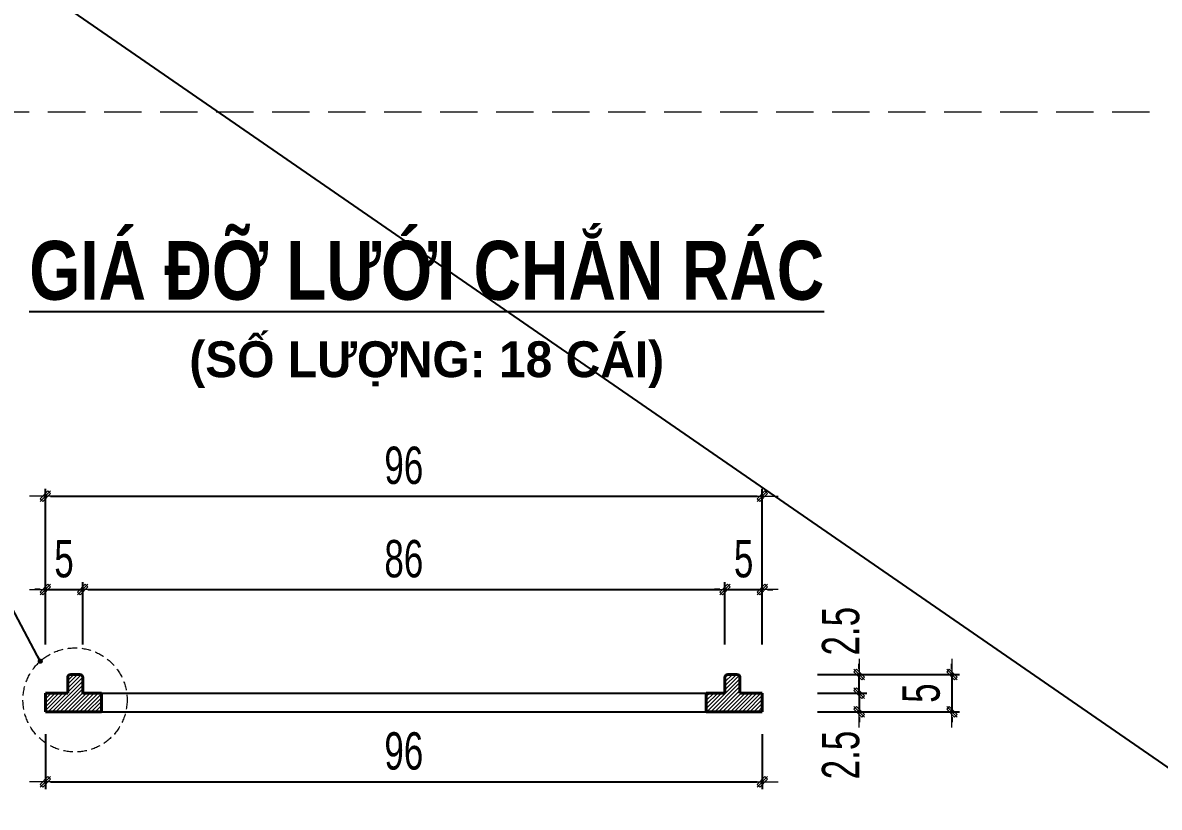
# Model space of a CAD drawing. Header units: inches. Extents: x 144032 to 217447, y 5454 to 57833.
# Drawn here: x 172647 to 174169, y 38653 to 39704 of the extents above; entities that cross this region are included whole.
import ezdxf
from ezdxf.enums import TextEntityAlignment as Align

# ---------------------------------------------------------------- set-up
doc = ezdxf.new("R2010")
doc.units = ezdxf.units.IN
doc.header["$MEASUREMENT"] = 0
doc.linetypes.add('HIDDEN', pattern=[0.375, 0.25, -0.125])
for name, color, linetype, lineweight in [('2 - Text2', 2, 'Continuous', 20), ('LC Dim', 8, 'Continuous', 18), ('LC Hatch', 252, 'Continuous', 9), ('LC MANH DUT', 35, 'HIDDEN', 5), ('LC Net dam2', 6, 'Continuous', 40), ('LC Net thay', 7, 'Continuous', 25), ('LC Text2', 7, 'Continuous', 25)]:
    doc.layers.add(name, color=color, linetype=linetype, lineweight=lineweight)
doc.layers.add('KCS_Plotter', color=11, linetype='Continuous', plot=False)
doc.styles.add('EG 1', font='')
doc.styles.add('HOATBIF', font='hoatbif.shx', dxfattribs={"width": 0.7})
doc.styles.add('LC 1', font='')
doc.styles.add('LC3', font='', dxfattribs={"width": 0.8})
doc.styles.get('EG 1').set_extended_font_data('.VnAvantH', bold=True)
doc.styles.get('LC 1').set_extended_font_data('.VnAvantH', bold=True)
doc.styles.get('LC3').set_extended_font_data('.VnArialH', bold=True)
doc.dimstyles.new('1-100(1-25)', dxfattribs={"dimscale": 25, "dimtxt": 2.5, "dimasz": 0.35, "dimexe": 0.5, "dimexo": 0, "dimgap": 0.8, "dimtad": 1, "dimdec": 0, "dimzin": 0, "dimdsep": 46, "dimtxsty": 'HOATBIF', "dimblk1": 'DOT', "dimblk2": 'DOT', "dimsah": 1, "dimcen": -1, "dimdle": 1, "dimclrd": 256, "dimclre": 256, "dimclrt": 4, "dimadec": 3, "dimazin": 2, "dimtfac": 0.3333333333333333, "dimtdec": 0, "dimtix": 1, "dimtmove": 2, "dimatfit": 3, "dimldrblk": 'DOT', "dimfxl": 1, "dimtvp": 0.8333333333333331, "dimtolj": 1, "dimtzin": 0, "dimarcsym": 0})

# ---------------------------------------------------------------- blocks, each defined once
blk = doc.blocks.new('DOT')
at = {"layer": 'LC Dim'}
blk.add_line((-3, 0), (3, 0), dxfattribs=at)
at = {"layer": 'LC Dim', "color": 4}
blk.add_line((-1, -1), (1, 1), dxfattribs=at)
blk.add_lwpolyline([(0.5, 1), (-1, -0.5), (-0.5, -1), (1, 0.5)], close=True, dxfattribs=at)
blk = doc.blocks.new('*D32')
at = {"layer": 'Defpoints', "color": 0, "transparency": 16777216}
for p in [(172677.5788743138, 38751.34190907891), (173637.5787343139, 38751.34190907891), (173637.5787343139, 38687.57756168913)]:
    blk.add_point(p, dxfattribs=at)
at = {"layer": 'LC Dim', "lineweight": -2, "transparency": 16777216}
for p, q in [((172677.5788743138, 38751.34190907891), (172677.5788743138, 38677.57756168913)), ((173637.5787343139, 38751.34190907891), (173637.5787343139, 38677.57756168913)), ((172684.5788743138, 38687.57756168913), (173630.5787343139, 38687.57756168913))]:
    blk.add_line(p, q, dxfattribs=at)
at = {"layer": 'LC Dim', "lineweight": -2, "transparency": 16777216, "xscale": 7, "yscale": 7, "zscale": 7, "rotation": 180}
blk.add_blockref('DOT', (172677.5788743138, 38687.57756168913), dxfattribs=at)
at = {"layer": 'LC Dim', "lineweight": -2, "transparency": 16777216, "xscale": 7, "yscale": 7, "zscale": 7}
blk.add_blockref('DOT', (173637.5787343139, 38687.57756168913), dxfattribs=at)
at = {"layer": 'LC Dim', "color": 4, "transparency": 16777216, "insert": (173157.5788043138, 38728.57756168913), "char_height": 50, "attachment_point": 5, "style": 'HOATBIF'}
blk.add_mtext('\\A1;96', dxfattribs=at)
blk = doc.blocks.new('_Dot')
at = {"color": 0, "linetype": 'ByBlock', "lineweight": -2}
blk.add_line((-0.5, 0), (-1, 0), dxfattribs=at)
at = {"color": 0, "linetype": 'ByBlock', "const_width": 0.5}
blk.add_lwpolyline([(-0.25, 0, 1), (0.25, 0, 1)], format="xyb", close=True, dxfattribs=at)
blk = doc.blocks.new('*D68')
at = {"layer": 'Defpoints', "color": 0, "transparency": 16777216}
for p in [(172727.5788660786, 38944.92015039359), (172677.5788743138, 38871.17924183325), (172727.5788660786, 38871.17924183325)]:
    blk.add_point(p, dxfattribs=at)
at = {"layer": 'LC Dim', "lineweight": -2, "transparency": 16777216}
for p, q in [((172670.5788743138, 38944.92015039359), (172663.5788743138, 38944.92015039359)), ((172677.5788743138, 38871.17924183325), (172677.5788743138, 38954.92015039359)), ((172677.5788743138, 38944.92015039359), (172727.5788660786, 38944.92015039359)), ((172727.5788660786, 38871.17924183325), (172727.5788660786, 38954.92015039359)), ((172734.5788660786, 38944.92015039359), (172741.5788660786, 38944.92015039359))]:
    blk.add_line(p, q, dxfattribs=at)
at = {"layer": 'LC Dim', "lineweight": -2, "transparency": 16777216, "xscale": 7, "yscale": 7, "zscale": 7}
blk.add_blockref('DOT', (172677.5788743138, 38944.92015039359), dxfattribs=at)
at = {"layer": 'LC Dim', "lineweight": -2, "transparency": 16777216, "xscale": 7, "yscale": 7, "zscale": 7, "rotation": 180}
blk.add_blockref('DOT', (172727.5788660786, 38944.92015039359), dxfattribs=at)
at = {"layer": 'LC Dim', "color": 4, "transparency": 16777216, "insert": (172702.5788701962, 38985.92015039359), "char_height": 50, "attachment_point": 5, "style": 'HOATBIF'}
blk.add_mtext('\\A1;5', dxfattribs=at)
blk = doc.blocks.new('*D69')
at = {"layer": 'Defpoints', "color": 0, "transparency": 16777216}
for p in [(173637.5787343139, 38944.92015039359), (173587.5787425491, 38871.17924183325), (173637.5787343139, 38871.17924183325)]:
    blk.add_point(p, dxfattribs=at)
at = {"layer": 'LC Dim', "lineweight": -2, "transparency": 16777216}
for p, q in [((173580.5787425491, 38944.92015039359), (173573.5787425491, 38944.92015039359)), ((173587.5787425491, 38871.17924183325), (173587.5787425491, 38954.92015039359)), ((173587.5787425491, 38944.92015039359), (173637.5787343139, 38944.92015039359)), ((173637.5787343139, 38871.17924183325), (173637.5787343139, 38954.92015039359)), ((173644.5787343139, 38944.92015039359), (173651.5787343139, 38944.92015039359))]:
    blk.add_line(p, q, dxfattribs=at)
at = {"layer": 'LC Dim', "lineweight": -2, "transparency": 16777216, "xscale": 7, "yscale": 7, "zscale": 7}
blk.add_blockref('DOT', (173587.5787425491, 38944.92015039359), dxfattribs=at)
at = {"layer": 'LC Dim', "lineweight": -2, "transparency": 16777216, "xscale": 7, "yscale": 7, "zscale": 7, "rotation": 180}
blk.add_blockref('DOT', (173637.5787343139, 38944.92015039359), dxfattribs=at)
at = {"layer": 'LC Dim', "color": 4, "transparency": 16777216, "insert": (173612.5787384315, 38985.92015039359), "char_height": 50, "attachment_point": 5, "style": 'HOATBIF'}
blk.add_mtext('\\A1;5', dxfattribs=at)
blk = doc.blocks.new('*D70')
at = {"layer": 'Defpoints', "color": 0, "transparency": 16777216}
for p in [(173637.5787343139, 39069.92015039359), (172677.5788743138, 38871.17924183325), (173637.5787343139, 38871.17924183325)]:
    blk.add_point(p, dxfattribs=at)
at = {"layer": 'LC Dim', "lineweight": -2, "transparency": 16777216}
for p, q in [((172677.5788743138, 38871.17924183325), (172677.5788743138, 39079.92015039359)), ((173637.5787343139, 38871.17924183325), (173637.5787343139, 39079.92015039359)), ((172684.5788743138, 39069.92015039359), (173630.5787343139, 39069.92015039359))]:
    blk.add_line(p, q, dxfattribs=at)
at = {"layer": 'LC Dim', "lineweight": -2, "transparency": 16777216, "xscale": 7, "yscale": 7, "zscale": 7, "rotation": 180}
blk.add_blockref('DOT', (172677.5788743138, 39069.92015039359), dxfattribs=at)
at = {"layer": 'LC Dim', "lineweight": -2, "transparency": 16777216, "xscale": 7, "yscale": 7, "zscale": 7}
blk.add_blockref('DOT', (173637.5787343139, 39069.92015039359), dxfattribs=at)
at = {"layer": 'LC Dim', "color": 4, "transparency": 16777216, "insert": (173157.5788043138, 39110.92015039359), "char_height": 50, "attachment_point": 5, "style": 'HOATBIF'}
blk.add_mtext('\\A1;96', dxfattribs=at)
blk = doc.blocks.new('*D71')
at = {"layer": 'Defpoints', "color": 0, "transparency": 16777216}
for p in [(173711.2839282934, 38806.28523791172), (173711.2839282934, 38781.28524202817), (173767.3270471426, 38781.28524202817)]:
    blk.add_point(p, dxfattribs=at)
at = {"layer": 'LC Dim', "lineweight": -2, "transparency": 16777216}
for p, q in [((173767.3270471426, 38813.28523791172), (173767.3270471426, 38820.28523791172)), ((173711.2839282934, 38806.28523791172), (173777.3270471426, 38806.28523791172)), ((173767.3270471426, 38806.28523791172), (173767.3270471426, 38781.28524202817)), ((173711.2839282934, 38781.28524202817), (173777.3270471426, 38781.28524202817)), ((173767.3270471426, 38774.28524202817), (173767.3270471426, 38767.28524202817))]:
    blk.add_line(p, q, dxfattribs=at)
at = {"layer": 'LC Dim', "lineweight": -2, "transparency": 16777216, "xscale": 7, "yscale": 7, "zscale": 7}
for p, rotation in [((173767.3270471426, 38806.28523791172), 270), ((173767.3270471426, 38781.28524202817), 90)]:
    blk.add_blockref('DOT', p, dxfattribs=dict(at, rotation=rotation))
at = {"layer": 'LC Dim', "color": 4, "transparency": 16777216, "insert": (173742.727047141, 38723.42834637818), "char_height": 50, "attachment_point": 5, "rotation": 90, "style": 'HOATBIF'}
blk.add_mtext('\\A1;2.5', dxfattribs=at)
blk = doc.blocks.new('*D72')
at = {"layer": 'Defpoints', "color": 0, "transparency": 16777216}
for p in [(173711.2839282934, 38831.28523378829), (173767.3270471426, 38831.28523378829), (173711.2839282934, 38806.28523791172)]:
    blk.add_point(p, dxfattribs=at)
at = {"layer": 'LC Dim', "lineweight": -2, "transparency": 16777216}
for p, q in [((173767.3270471426, 38838.28523378829), (173767.3270471426, 38845.28523378829)), ((173711.2839282934, 38831.28523378829), (173777.3270471426, 38831.28523378829)), ((173767.3270471426, 38806.28523791172), (173767.3270471426, 38831.28523378829)), ((173711.2839282934, 38806.28523791172), (173777.3270471426, 38806.28523791172)), ((173767.3270471426, 38799.28523791172), (173767.3270471426, 38792.28523791172))]:
    blk.add_line(p, q, dxfattribs=at)
at = {"layer": 'LC Dim', "lineweight": -2, "transparency": 16777216, "xscale": 7, "yscale": 7, "zscale": 7}
for p, rotation in [((173767.3270471426, 38831.28523378829), 270), ((173767.3270471426, 38806.28523791172), 90)]:
    blk.add_blockref('DOT', p, dxfattribs=dict(at, rotation=rotation))
at = {"layer": 'LC Dim', "color": 4, "transparency": 16777216, "insert": (173742.727047141, 38889.1831955121), "char_height": 50, "attachment_point": 5, "rotation": 90, "style": 'HOATBIF'}
blk.add_mtext('\\A1;2.5', dxfattribs=at)
blk = doc.blocks.new('*D73')
at = {"layer": 'Defpoints', "color": 0, "transparency": 16777216}
for p in [(173771.2696412532, 38831.28523378829), (173771.2696412532, 38781.28524202817), (173891.4434223578, 38781.28524202817)]:
    blk.add_point(p, dxfattribs=at)
at = {"layer": 'LC Dim', "lineweight": -2, "transparency": 16777216}
for p, q in [((173891.4434223578, 38838.28523378829), (173891.4434223578, 38845.28523378829)), ((173771.2696412532, 38831.28523378829), (173901.4434223578, 38831.28523378829)), ((173891.4434223578, 38831.28523378829), (173891.4434223578, 38781.28524202817)), ((173771.2696412532, 38781.28524202817), (173901.4434223578, 38781.28524202817)), ((173891.4434223578, 38774.28524202817), (173891.4434223578, 38767.28524202817))]:
    blk.add_line(p, q, dxfattribs=at)
at = {"layer": 'LC Dim', "lineweight": -2, "transparency": 16777216, "xscale": 7, "yscale": 7, "zscale": 7}
for p, rotation in [((173891.4434223578, 38831.28523378829), 270), ((173891.4434223578, 38781.28524202817), 90)]:
    blk.add_blockref('DOT', p, dxfattribs=dict(at, rotation=rotation))
at = {"layer": 'LC Dim', "color": 4, "transparency": 16777216, "insert": (173850.4434223578, 38806.28523790818), "char_height": 50, "attachment_point": 5, "rotation": 90, "style": 'HOATBIF'}
blk.add_mtext('\\A1;5', dxfattribs=at)
blk = doc.blocks.new('*D114')
at = {"layer": 'Defpoints', "color": 0, "transparency": 16777216}
for p in [(173587.5787425491, 38944.92015039359), (172727.5788660786, 38871.17924183325), (173587.5787425491, 38871.17924183325)]:
    blk.add_point(p, dxfattribs=at)
at = {"layer": 'LC Dim', "lineweight": -2, "transparency": 16777216}
for p, q in [((172727.5788660786, 38871.17924183325), (172727.5788660786, 38954.92015039359)), ((172734.5788660786, 38944.92015039359), (173580.5787425491, 38944.92015039359)), ((173587.5787425491, 38871.17924183325), (173587.5787425491, 38954.92015039359))]:
    blk.add_line(p, q, dxfattribs=at)
at = {"layer": 'LC Dim', "lineweight": -2, "transparency": 16777216, "xscale": 7, "yscale": 7, "zscale": 7, "rotation": 180}
blk.add_blockref('DOT', (172727.5788660786, 38944.92015039359), dxfattribs=at)
at = {"layer": 'LC Dim', "lineweight": -2, "transparency": 16777216, "xscale": 7, "yscale": 7, "zscale": 7}
blk.add_blockref('DOT', (173587.5787425491, 38944.92015039359), dxfattribs=at)
at = {"layer": 'LC Dim', "color": 4, "transparency": 16777216, "insert": (173157.5788043138, 38985.92015039359), "char_height": 50, "attachment_point": 5, "style": 'HOATBIF'}
blk.add_mtext('\\A1;86', dxfattribs=at)
blk = doc.blocks.new('TIEUDE1')
at = {"layer": '2 - Text2', "color": 7, "style": 'EG 1'}
blk.add_attdef('TIªU§Ò', text='', height=5, dxfattribs=at).set_placement((0, 0), align=Align.BOTTOM_CENTER)
blk.add_attdef('TL', text='', height=3, dxfattribs=at).set_placement((0, -2), align=Align.TOP_CENTER)

msp = doc.modelspace()

# ---------------------------------------------------------------- hatches: boundary and pattern name
at = {"layer": 'LC Hatch'}
h = msp.add_hatch(dxfattribs=at)
h.set_pattern_fill('ANSI31', color=256, scale=29.7, angle=180, style=0)
h.set_pattern_definition([(225, (174428.9270783072, 50420.44304662579), (2.625133925155057, -2.625133925155059), [])])
h.paths.add_polyline_path([(172727.5788660786, 38806.28523791171), (172727.5788660786, 38827.28535263994, 0.41420490778331), (172723.5788667384, 38831.28523378828), (172711.5788687162, 38831.28523379061, 0.4142135624299241), (172707.5788693731, 38827.28523444812), (172707.5788693731, 38806.28523791171), (172677.5788743138, 38806.28523791171), (172677.5788743138, 38781.28524202816), (172752.5788619598, 38781.28524202816), (172752.5788619598, 38806.28523791171)])
h.paths.add_polyline_path([(173637.5787343139, 38781.28524202816), (173637.5787343139, 38806.28523791171), (173607.5787392546, 38806.28523791171), (173607.5787392557, 38827.28530268613, 0.414208565744032), (173603.5787399132, 38831.28523379061), (173591.5787418887, 38831.28523378595, 0.4142135623162594), (173587.5787425491, 38827.28523444579), (173587.5787425491, 38806.28523791171), (173562.5787466679, 38806.28523791171), (173562.5787466679, 38781.28524202816)])

# ---------------------------------------------------------------- linework, layer by layer
at = {"layer": 'KCS_Plotter'}
msp.add_line((168400.488308459, 42696.3366049933), (177005.850982449, 36756.0500304111), dxfattribs=at)
at = {"layer": 'LC MANH DUT', "ltscale": 200}
msp.add_lwpolyline([(172381.1339552174, 39584.55632196786), (175782.9160558753, 39584.55632196786), (175782.9160558753, 36996.01401390723), (172381.1339552174, 36996.01401390723)], close=True, dxfattribs=at)
at = {"layer": 'LC MANH DUT', "ltscale": 50}
msp.add_circle((172717.3150010752, 38797.12422009985), 69.70031203038525, dxfattribs=at)
at = {"layer": 'LC Net dam2', "color": 6}
for p, q in [((172707.5788693731, 38806.28523791171), (172707.5788693731, 38827.28523444812)), ((172711.5788687145, 38831.28523379061), (172723.5788667373, 38831.28523378828)), ((172727.5788660786, 38827.28523444812), (172727.5788660786, 38806.28523791171)), ((173587.5787425491, 38806.28523791171), (173587.5787425491, 38827.28523444812)), ((173591.5787418904, 38831.28523378828), (173603.5787399144, 38831.28523379061)), ((173607.5787392557, 38827.28523444812), (173607.5787392546, 38806.28523791171)), ((172677.5788743138, 38781.28524202816), (172677.5788743138, 38806.28523791171)), ((172677.5788743138, 38806.28523791171), (172707.5788693731, 38806.28523791171)), ((172727.5788660786, 38806.28523791171), (172752.578861961, 38806.28523791171)), ((172752.5788619598, 38781.28524202816), (172752.5788619598, 38806.28523791171)), ((173562.5787466679, 38806.28523791171), (173587.5787425491, 38806.28523791171)), ((173562.5787466679, 38781.28524202816), (173562.5787466679, 38806.28523791171)), ((173607.5787392546, 38806.28523791171), (173637.5787343139, 38806.28523791171)), ((173637.5787343139, 38806.28523791171), (173637.5787343139, 38781.28524202816)), ((172677.5788743138, 38781.28524202816), (172752.5788619598, 38781.28524202816)), ((173637.5787343139, 38781.28524202816), (173562.5787466679, 38781.28524202816))]:
    msp.add_line(p, q, dxfattribs=at)
for centre, radius, start, end in [((172711.578868715, 38827.28523444812), 3.999999341904186, 90.0000000066701, 180), ((172723.5788667378, 38827.28523444579), 3.999999342486262, 2.668042644536231e-08, 90.0000000066701), ((173591.5787418899, 38827.28523444579), 3.999999340740032, 89.9999999933299, 179.9999999733196), ((173603.5787399138, 38827.28523444812), 3.999999342486262, 0, 89.9999999933299)]:
    msp.add_arc(centre, radius, start, end, dxfattribs=at)
at = {"layer": 'LC Net thay'}
msp.add_line((172752.578861961, 38806.28523791171), (173562.5787466679, 38806.28523791171), dxfattribs=at)
msp.add_lwpolyline([(172752.5788619598, 38781.28524202816), (173562.5787466679, 38781.28524202816)], dxfattribs=at)

# ---------------------------------------------------------------- block references
at = {"layer": 'LC Text2'}
ref = msp.add_blockref('TIEUDE1', (173188.2358902512, 39309.22695766095), dxfattribs=dict(at, xscale=16.0000000000291, yscale=16.0000000000291, zscale=16.0000000000291))
ref.add_attrib('TIªU§Ò', '%%Ugi¸ §ì l\xadíi ch¾n r¸c', dxfattribs={"color": 7, "height": 78.7906336405038, "style": 'LC3', "width": 0.8}).set_placement((173188.2358902512, 39309.22695766095), align=Align.BOTTOM_CENTER)
ref.add_attrib('TL', '(sè l\xadîng: 18 c¸i)', dxfattribs={"color": 7, "height": 48.00000000003001, "style": 'LC 1'}).set_placement((173188.2358902512, 39277.22695766026), align=Align.TOP_CENTER)

# ---------------------------------------------------------------- dimensions: what is measured, and where the dimension line sits
at = {"layer": 'LC Dim'}
for base, p1, p2, picture, middle in [((173637.5787343139, 39069.92015039359), (172677.5788743138, 38871.17924183325), (173637.5787343139, 38871.17924183325), '*D70', (173157.5788043138, 39110.92015039359)), ((172727.5788660786, 38944.92015039359), (172677.5788743138, 38871.17924183325), (172727.5788660786, 38871.17924183325), '*D68', (172702.5788701962, 38985.92015039359)), ((173587.5787425491, 38944.92015039359), (172727.5788660786, 38871.17924183325), (173587.5787425491, 38871.17924183325), '*D114', (173157.5788043138, 38985.92015039359)), ((173637.5787343139, 38944.92015039359), (173587.5787425491, 38871.17924183325), (173637.5787343139, 38871.17924183325), '*D69', (173612.5787384315, 38985.92015039359)), ((173637.5787343139, 38687.57756168913), (172677.5788743138, 38751.34190907891), (173637.5787343139, 38751.34190907891), '*D32', (173157.5788043138, 38728.57756168913))]:
    dim = msp.add_linear_dim(base=base, p1=p1, p2=p2, dimstyle='1-100(1-25)', override={"dimscale": 20, "dimlfac": 0.1}, dxfattribs=at)
    dim.commit()
    dim.dimension.update_dxf_attribs({"geometry": picture, "text_midpoint": middle})
for base, p2, picture, middle in [((173767.3270471426, 38831.28523378829), (173711.2839282933, 38831.28523378828), '*D72', (173742.727047141, 38889.1831955121)), ((173767.3270471426, 38781.28524202817), (173711.2839282933, 38781.28524202816), '*D71', (173742.727047141, 38723.42834637818))]:
    dim = msp.add_linear_dim(base=base, p1=(173711.2839282933, 38806.28523791171), p2=p2, angle=90, text='2.5', dimstyle='1-100(1-25)', override={"dimscale": 20, "dimlfac": 0.1}, dxfattribs=at)
    dim.commit()
    dim.dimension.update_dxf_attribs({"geometry": picture, "text_midpoint": middle, "dimtype": 160})
dim = msp.add_linear_dim(base=(173891.4434223578, 38781.28524202817), p1=(173771.2696412532, 38831.28523378828), p2=(173771.2696412532, 38781.28524202816), angle=90, dimstyle='1-100(1-25)', override={"dimscale": 20, "dimlfac": 0.1}, dxfattribs=at)
dim.commit()
dim.dimension.update_dxf_attribs({"geometry": '*D73', "text_midpoint": (173850.4434223578, 38806.28523790818)})

# ---------------------------------------------------------------- leaders
msp.add_leader([(172670.7940814068, 38849.02737540213), (172611.1280515146, 38961.35422176751), (172471.0240700488, 38961.35422176751)], dimstyle='1-100(1-25)', override={"dimscale": 20, "dimlfac": 0.1}, dxfattribs=at)

doc.saveas('drawing.dxf')
